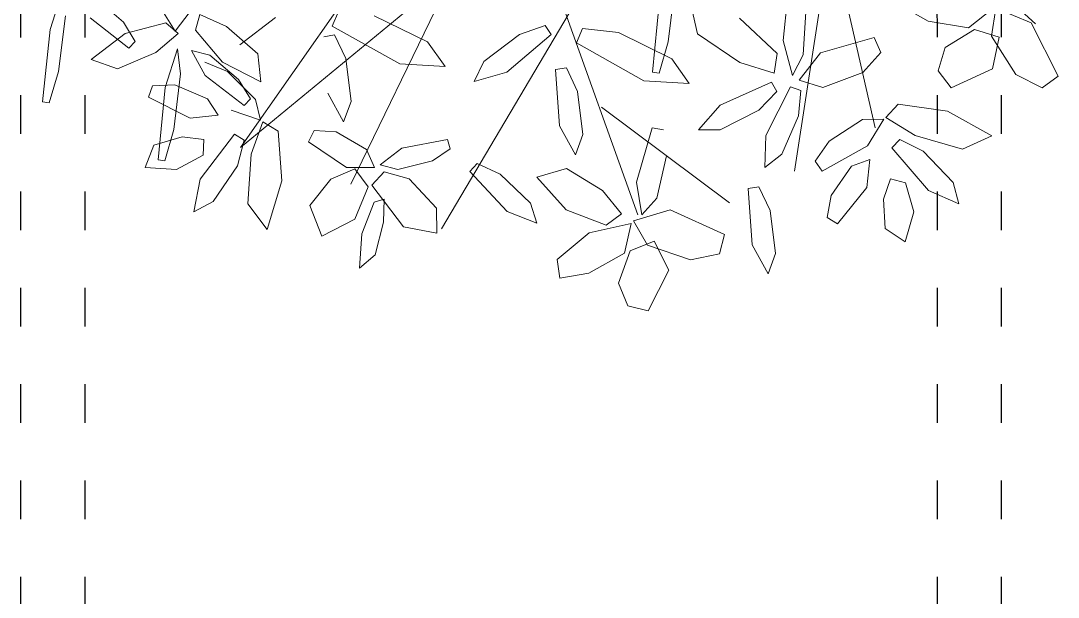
# Model space of a CAD drawing. Header units: centimetres. Extents: x 3413 to 9875, y 1 to 2456.
# Drawn here: x 4143.6 to 4466.8, y 651.7 to 831.2 of the extents above; entities that cross this region are included whole.
import ezdxf

# ---------------------------------------------------------------- set-up
doc = ezdxf.new("R2010")
doc.units = ezdxf.units.CM
doc.linetypes.add('raya espacio raya', pattern=[30, 12, -18])
doc.layers.add('beam', color=63, linetype='raya espacio raya')
doc.layers.add('furniture', color=63, linetype='Continuous', lineweight=20)

# ---------------------------------------------------------------- blocks, each defined once
blk = doc.blocks.new('tree_plan2-flat-1')
at = {"color": 60}
for p, q in [((-5887.54, 1964.42), (-5899.52, 1960.32)), ((-5899.52, 1960.32), (-5918.93, 1948.73)), ((-5908.4, 1950.47), (-5893.23, 1959.02)), ((-5889.11, 1952.53), (-5889.41, 1937.21)), ((-5883.97, 1943.47), (-5883.14, 1955.21)), ((-5917.95, 1946.91), (-5908.4, 1950.47)), ((-5918.93, 1948.73), (-5917.95, 1946.91)), ((-5886.48, 1940.91), (-5899.33, 1944.55)), ((-5899.33, 1944.55), (-5896.74, 1936.2)), ((-5886.61, 1936.9), (-5883.97, 1943.47)), ((-5876.26, 1932.71), (-5886.48, 1940.91)), ((-5896.74, 1936.2), (-5885.53, 1929.72)), ((-5889.41, 1937.21), (-5886.61, 1936.9)), ((-5876.59, 1928.84), (-5872.71, 1938.91)), ((-5876.66, 1927.66), (-5876.26, 1932.71)), ((-5885.53, 1929.72), (-5876.66, 1927.66)), ((-5868.91, 1928.79), (-5876.59, 1928.84)), ((-5898.03, 1923.17), (-5894.45, 1924.3)), ((-5895.51, 1908.89), (-5898.03, 1923.17)), ((-5894.45, 1924.3), (-5890.11, 1918.92)), ((-5880.57, 1924.94), (-5892.53, 1920.78)), ((-5886.23, 1919.51), (-5880.57, 1924.94)), ((-5872.52, 1923.94), (-5875.53, 1911.19)), ((-5867.79, 1925.75), (-5872.52, 1923.94)), ((-5865.84, 1916.86), (-5867.79, 1925.75)), ((-5892.53, 1920.78), (-5911.87, 1909.09)), ((-5878.39, 1921.14), (-5882.08, 1913.05)), ((-5876.12, 1915.76), (-5878.39, 1921.14)), ((-5901.36, 1910.88), (-5886.23, 1919.51)), ((-5890.11, 1918.92), (-5887.4, 1908.14)), ((-5866.86, 1903.95), (-5865.84, 1916.86)), ((-5878.79, 1915.68), (-5876.93, 1908.29)), ((-5876.89, 1904.01), (-5876.12, 1915.76)), ((-5916.17, 1910.94), (-5908.95, 1912.91)), ((-5910.83, 1902.76), (-5916.17, 1910.94)), ((-5910.89, 1907.27), (-5901.36, 1910.88)), ((-5908.95, 1912.91), (-5901.62, 1907.35)), ((-5882.08, 1913.05), (-5882.3, 1897.73)), ((-5875.53, 1911.19), (-5873.29, 1898.02)), ((-5854.53, 1906.33), (-5867.92, 1910.19)), ((-5911.87, 1909.09), (-5910.89, 1907.27)), ((-5901.62, 1907.35), (-5898.3, 1901.5)), ((-5889.54, 1902.42), (-5895.51, 1908.89)), ((-5887.4, 1908.14), (-5889.54, 1902.42)), ((-5876.93, 1908.29), (-5878.68, 1895.99)), ((-5879.49, 1897.43), (-5876.89, 1904.01)), ((-5873.29, 1898.02), (-5866.86, 1903.95)), ((-5902.3, 1898.79), (-5910.83, 1902.76)), ((-5898.3, 1901.5), (-5902.3, 1898.79)), ((-5882.91, 1890.95), (-5885.84, 1900.16)), ((-5882.3, 1897.73), (-5879.49, 1897.43)), ((-5918.18, 1890.55), (-5908.87, 1894.99)), ((-5908.87, 1894.99), (-5891.28, 1894.84)), ((-5891.28, 1894.84), (-5890.95, 1891.29)), ((-5878.68, 1895.99), (-5882.91, 1890.95)), ((-5890.95, 1891.29), (-5898.52, 1888.18)), ((-5850.28, 1890.72), (-5847.84, 1888.38)), ((-5846.05, 1890.59), (-5841.29, 1891.71)), ((-5912.01, 1887.54), (-5918.18, 1890.55)), ((-5898.52, 1888.18), (-5912.01, 1887.54)), ((-5893.14, 1886.9), (-5882.88, 1890.1)), ((-5882.88, 1890.1), (-5882.33, 1884.49)), ((-5847.84, 1888.38), (-5851.62, 1881.16)), ((-5842.91, 1866.68), (-5846.05, 1890.59)), ((-5906.06, 1878.52), (-5893.14, 1886.9)), ((-5882.33, 1884.49), (-5894.06, 1874.29)), ((-5851.62, 1881.16), (-5861.36, 1871.81)), ((-5835.65, 1882.02), (-5832.21, 1863.82)), ((-5908.93, 1868.93), (-5906.06, 1878.52)), ((-5867.86, 1869.91), (-5863.6, 1879.24)), ((-5879.31, 1874.9), (-5875.43, 1875.6)), ((-5878.71, 1860.66), (-5879.31, 1874.9)), ((-5875.43, 1875.6), (-5871.69, 1869.87)), ((-5894.06, 1874.29), (-5908.93, 1868.93)), ((-5861.36, 1871.81), (-5867.86, 1869.91)), ((-5871.69, 1869.87), (-5870.4, 1859.04)), ((-5835.13, 1854.88), (-5842.91, 1866.68)), ((-5900.39, 1854.08), (-5894.97, 1862.7)), ((-5894.97, 1862.7), (-5884.46, 1862.44)), ((-5884.46, 1862.44), (-5877.49, 1858.36)), ((-5832.21, 1863.82), (-5835.13, 1854.88)), ((-5877.49, 1858.36), (-5879.42, 1851.66)), ((-5873.44, 1853.68), (-5878.71, 1860.66)), ((-5870.4, 1859.04), (-5873.44, 1853.68)), ((-5890, 1848.98), (-5900.39, 1854.08)), ((-5869.62, 1847.51), (-5871.7, 1852.8)), ((-5871.7, 1852.8), (-5863.51, 1850.46)), ((-5879.42, 1851.66), (-5890, 1848.98)), ((-5882.87, 1835.35), (-5878.4, 1851.06)), ((-5878.4, 1851.06), (-5872.79, 1850.47)), ((-5872.79, 1850.47), (-5869.78, 1842.92)), ((-5863.51, 1850.46), (-5852.84, 1840.68)), ((-5882.19, 1847.33), (-5892.39, 1844.5)), ((-5879.49, 1845.38), (-5882.19, 1847.33)), ((-5861.01, 1840.48), (-5869.62, 1847.51)), ((-5826.59, 1846.12), (-5833.4, 1844.83)), ((-5813.2, 1842.25), (-5826.59, 1846.12)), ((-5892.39, 1844.5), (-5901.36, 1838.65)), ((-5885.41, 1841.19), (-5879.49, 1845.38)), ((-5869.78, 1842.92), (-5872.02, 1830.68)), ((-5833.4, 1844.83), (-5824.99, 1838.46)), ((-5806.26, 1837.55), (-5813.2, 1842.25)), ((-5895.15, 1837.22), (-5885.41, 1841.19)), ((-5854.64, 1838.26), (-5861.01, 1840.48)), ((-5852.84, 1840.68), (-5854.64, 1838.26)), ((-5901.36, 1838.65), (-5895.15, 1837.22)), ((-5824.99, 1838.46), (-5807.33, 1834.34)), ((-5807.33, 1834.34), (-5806.26, 1837.55)), ((-5878.2, 1825.9), (-5882.87, 1835.35)), ((-5872.02, 1830.68), (-5878.2, 1825.9)), ((-5859.7, 1812.36), (-5856.65, 1829.1)), ((-5856.65, 1829.1), (-5853.28, 1828.83)), ((-5853.28, 1828.83), (-5851.64, 1821.1)), ((-5828.58, 1815.23), (-5815.26, 1826.71)), ((-5815.26, 1826.71), (-5812.82, 1824.37)), ((-5804.72, 1826.51), (-5799.96, 1827.63)), ((-5801.58, 1802.6), (-5804.72, 1826.51)), ((-5799.96, 1827.63), (-5794.32, 1817.94)), ((-5812.82, 1824.37), (-5816.6, 1817.15)), ((-5851.64, 1821.1), (-5853.26, 1808.13)), ((-5816.6, 1817.15), (-5826.35, 1807.8)), ((-5794.32, 1817.94), (-5790.88, 1799.75)), ((-5832.84, 1805.9), (-5828.58, 1815.23)), ((-5778.51, 1813.72), (-5797.86, 1802.02))]:
    blk.add_line(p, q, dxfattribs=at)
at = {"color": 44}
for p, q in [((-5893.45, 1890.83), (-5740.04, 1895.54)), ((-5816.1, 1871.92), (-5893.45, 1890.83)), ((-5774.56, 1877.08), (-5881.99, 1856.45)), ((-5771.37, 1877.06), (-5836.15, 1779.1)), ((-5661.62, 1863.88), (-5770.26, 1736.12)), ((-5796.04, 1834.1), (-5876.26, 1825.51)), ((-5704.98, 1813.45), (-5714.4, 1715.5)), ((-5816.1, 1808.28), (-5816.1, 1758.47)), ((-5731.58, 1782.53), (-5796.04, 1748.16))]:
    blk.add_line(p, q, dxfattribs=at)
at = {"color": 62}
for p, q in [((-5857.09, 1802.75), (-5859.7, 1812.36)), ((-5848.22, 1797.96), (-5845.59, 1811.41)), ((-5845.59, 1811.41), (-5837.94, 1805.6)), ((-5787.34, 1803.82), (-5772.22, 1812.45)), ((-5853.26, 1808.13), (-5857.09, 1802.75)), ((-5826.35, 1807.8), (-5832.84, 1805.9)), ((-5837.94, 1805.6), (-5836.68, 1792.52)), ((-5796.87, 1800.21), (-5787.34, 1803.82)), ((-5772.87, 1806.23), (-5779.87, 1798.01)), ((-5793.8, 1790.8), (-5801.58, 1802.6)), ((-5797.86, 1802.02), (-5796.87, 1800.21)), ((-5844.61, 1785.1), (-5848.22, 1797.96)), ((-5790.88, 1799.75), (-5793.8, 1790.8)), ((-5779.87, 1798.01), (-5779.18, 1782.06)), ((-5866.47, 1786.84), (-5862.3, 1790.95)), ((-5862.3, 1790.95), (-5849.68, 1787.95)), ((-5836.68, 1792.52), (-5838.98, 1783.42)), ((-5828.26, 1785.61), (-5811.79, 1791.78)), ((-5811.79, 1791.78), (-5810.2, 1788.58)), ((-5769.9, 1774.4), (-5768.13, 1790.46)), ((-5849.68, 1787.95), (-5839.58, 1779.21)), ((-5859.9, 1780.49), (-5866.47, 1786.84)), ((-5838.98, 1783.42), (-5844.61, 1785.1)), ((-5835.36, 1778.12), (-5828.26, 1785.61)), ((-5765.64, 1775.35), (-5748.86, 1785.35)), ((-5816.15, 1782.96), (-5828.52, 1777.52)), ((-5779.18, 1782.06), (-5775.44, 1771.48)), ((-5848.23, 1775.32), (-5859.9, 1780.49)), ((-5839.58, 1779.21), (-5848.23, 1775.32)), ((-5841.94, 1771.1), (-5838.49, 1779.12)), ((-5838.49, 1779.12), (-5828.95, 1772.02)), ((-5828.52, 1777.52), (-5835.36, 1778.12)), ((-5799.65, 1774.43), (-5803.66, 1779.89)), ((-5803.66, 1779.89), (-5793.44, 1779.08)), ((-5793.44, 1779.08), (-5778.1, 1770.5)), ((-5856.82, 1771.2), (-5846.58, 1774.38)), ((-5846.58, 1774.38), (-5839.73, 1770.16)), ((-5787.53, 1768.48), (-5799.65, 1774.43)), ((-5775.44, 1771.48), (-5769.9, 1774.4)), ((-5772.56, 1766.51), (-5765.64, 1775.35)), ((-5752.86, 1775.96), (-5765.39, 1767.69)), ((-5860.76, 1764.7), (-5856.82, 1771.2)), ((-5837.61, 1757.59), (-5841.94, 1771.1)), ((-5828.95, 1772.02), (-5824.94, 1753.86)), ((-5839.73, 1770.16), (-5844.17, 1761.1)), ((-5779.46, 1767.41), (-5787.53, 1768.48)), ((-5778.1, 1770.5), (-5779.46, 1767.41)), ((-5858.17, 1758.66), (-5860.76, 1764.7)), ((-5765.39, 1767.69), (-5772.56, 1766.51)), ((-5800.62, 1756.26), (-5792.48, 1762)), ((-5844.17, 1761.1), (-5858.17, 1758.66)), ((-5830.69, 1751.54), (-5837.61, 1757.59)), ((-5822.35, 1744.98), (-5809.03, 1756.46)), ((-5809.03, 1756.46), (-5806.59, 1754.12)), ((-5794.25, 1754.51), (-5800.62, 1756.26)), ((-5824.94, 1753.86), (-5830.69, 1751.54)), ((-5806.59, 1754.12), (-5810.36, 1746.9)), ((-5810.36, 1746.9), (-5820.11, 1737.55)), ((-5826.61, 1735.65), (-5822.35, 1744.98)), ((-5820.11, 1737.55), (-5826.61, 1735.65)), ((-5801.51, 1731.41), (-5795.33, 1734.5)), ((-5801.18, 1727.66), (-5801.51, 1731.41)), ((-5793.07, 1707.34), (-5793.46, 1714.81))]:
    blk.add_line(p, q, dxfattribs=at)
at = {"color": 64}
for p, q in [((-5792.48, 1762), (-5775.71, 1764.88)), ((-5775.71, 1764.88), (-5774.81, 1761.62)), ((-5774.81, 1761.62), (-5781.51, 1757.43)), ((-5769.93, 1756.67), (-5772.51, 1763.91)), ((-5772.51, 1763.91), (-5761.72, 1763.71)), ((-5761.72, 1763.71), (-5747.89, 1753.14)), ((-5781.51, 1757.43), (-5794.25, 1754.51)), ((-5758.74, 1749.47), (-5769.93, 1756.67)), ((-5747.89, 1753.14), (-5750.36, 1748.71)), ((-5733.73, 1742.74), (-5734.86, 1751.81)), ((-5750.36, 1748.71), (-5758.74, 1749.47)), ((-5790.89, 1741.29), (-5789.77, 1744.87)), ((-5789.77, 1744.87), (-5782.15, 1745.12)), ((-5782.15, 1745.12), (-5770.5, 1740.8)), ((-5727.87, 1731.4), (-5733.73, 1742.74)), ((-5776.1, 1734.69), (-5790.89, 1741.29)), ((-5770.5, 1740.8), (-5766.48, 1735.6)), ((-5766.48, 1735.6), (-5776.1, 1734.69)), ((-5795.33, 1734.5), (-5784.23, 1734.86)), ((-5784.23, 1734.86), (-5779.09, 1731.55)), ((-5764.69, 1724.74), (-5765.64, 1735.44)), ((-5765.64, 1735.44), (-5760.04, 1734.79)), ((-5760.04, 1734.79), (-5752.56, 1721.16)), ((-5744.29, 1730.98), (-5737.15, 1733.57)), ((-5737.15, 1733.57), (-5727.17, 1729.64)), ((-5779.09, 1731.55), (-5786.68, 1727.1)), ((-5746.06, 1724.64), (-5744.29, 1730.98)), ((-5718.69, 1729.02), (-5727.87, 1731.4)), ((-5727.17, 1729.64), (-5724.48, 1722.06)), ((-5786.68, 1727.1), (-5801.18, 1727.66)), ((-5775.94, 1711.09), (-5772.06, 1728.25)), ((-5772.06, 1728.25), (-5768.52, 1727.82)), ((-5768.52, 1727.82), (-5767.09, 1719.76)), ((-5725.61, 1724.17), (-5717.9, 1728.26)), ((-5717.9, 1728.26), (-5714.91, 1716.75)), ((-5786.48, 1720.79), (-5780.06, 1722.8)), ((-5780.06, 1722.8), (-5778.25, 1718.32)), ((-5759.25, 1710.34), (-5764.69, 1724.74)), ((-5733.61, 1717.78), (-5746.06, 1724.64)), ((-5730.7, 1710.93), (-5725.61, 1724.17)), ((-5793.46, 1714.81), (-5786.48, 1720.79)), ((-5767.09, 1719.76), (-5769.32, 1706.44)), ((-5752.56, 1721.16), (-5750.48, 1705.5)), ((-5724.48, 1722.06), (-5733.61, 1717.78)), ((-5778.25, 1718.32), (-5783.95, 1710.83)), ((-5714.91, 1716.75), (-5723.16, 1700.08)), ((-5783.95, 1710.83), (-5793.07, 1707.34)), ((-5773.57, 1701.05), (-5775.94, 1711.09)), ((-5750.48, 1705.5), (-5759.25, 1710.34)), ((-5729.09, 1701.88), (-5730.7, 1710.93)), ((-5769.32, 1706.44), (-5773.57, 1701.05)), ((-5723.16, 1700.08), (-5729.09, 1701.88))]:
    blk.add_line(p, q, dxfattribs=at)

msp = doc.modelspace()

# ---------------------------------------------------------------- linework, layer by layer
at = {"layer": 'beam'}
for p, q in [((4143.667, 616.016), (4143.646, 1316.016)), ((4163.667, 616.016), (4163.646, 1316.016)), ((4429.171, 616.024), (4429.16, 956.164)), ((4449.171, 616.025), (4449.16, 956.164))]:
    msp.add_line(p, q, dxfattribs=at)

# ---------------------------------------------------------------- block references
at = {"layer": 'furniture', "rotation": 53.24294292379511}
msp.add_blockref('tree_plan2-flat-1', (9253.776, 4381.893), dxfattribs=at)

doc.saveas('drawing.dxf')
